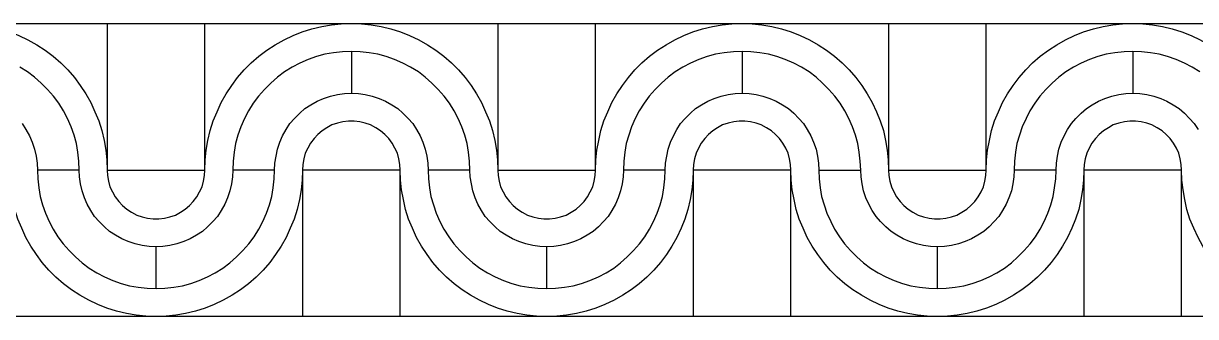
# Model space of a CAD drawing. Extents: x 190.8 to 267.1, y 124 to 174.8.
# Drawn here: x 225.22 to 226.06, y 161.376 to 161.586 of the extents above; entities that cross this region are included whole.
import ezdxf

# ---------------------------------------------------------------- set-up
doc = ezdxf.new("R2010")
doc.units = 0
doc.header["$MEASUREMENT"] = 0

msp = doc.modelspace()

# ---------------------------------------------------------------- linework, layer by layer
msp.add_line((224.54463, 161.58555), (226.67133, 161.58555))
for points in [[(225.17463, 161.58555), (225.18188, 161.5853), (225.18888, 161.58455), (225.19588, 161.5833), (225.20288, 161.5818), (225.20988, 161.57955), (225.21638, 161.5768), (225.22288, 161.5738), (225.22913, 161.5703), (225.23513, 161.5663), (225.24088, 161.56205), (225.24638, 161.5573), (225.25138, 161.5523), (225.25613, 161.5468), (225.26038, 161.54105), (225.26438, 161.53505), (225.26788, 161.5288), (225.27088, 161.5223), (225.27363, 161.5158), (225.27588, 161.5088), (225.27738, 161.5018), (225.27863, 161.4948), (225.27938, 161.4878), (225.27963, 161.48055)], [(225.27963, 161.58555), (225.27963, 161.48055), (225.34963, 161.48055), (225.34963, 161.58555)], [(225.34963, 161.48055), (225.34988, 161.4878), (225.35063, 161.4948), (225.35188, 161.5018), (225.35338, 161.5088), (225.35563, 161.5158), (225.35838, 161.5223), (225.36138, 161.5288), (225.36488, 161.53505), (225.36888, 161.54105), (225.37313, 161.5468), (225.37788, 161.5523), (225.38288, 161.5573), (225.38838, 161.56205), (225.39413, 161.5663), (225.40013, 161.5703), (225.40638, 161.5738), (225.41288, 161.5768), (225.41938, 161.57955), (225.42638, 161.5818), (225.43338, 161.5833), (225.44038, 161.58455), (225.44738, 161.5853), (225.45463, 161.58555)], [(225.45463, 161.58555), (225.46188, 161.5853), (225.46888, 161.58455), (225.47588, 161.5833), (225.48288, 161.5818), (225.48988, 161.57955), (225.49638, 161.5768), (225.50288, 161.5738), (225.50913, 161.5703), (225.51513, 161.5663), (225.52088, 161.56205), (225.52638, 161.5573), (225.53138, 161.5523), (225.53613, 161.5468), (225.54038, 161.54105), (225.54438, 161.53505), (225.54788, 161.5288), (225.55088, 161.5223), (225.55363, 161.5158), (225.55588, 161.5088), (225.55738, 161.5018), (225.55863, 161.4948), (225.55938, 161.4878), (225.55963, 161.48055)], [(225.55963, 161.58555), (225.55963, 161.48055), (225.62963, 161.48055), (225.62963, 161.58555)], [(225.62963, 161.48055), (225.62988, 161.4878), (225.63063, 161.4948), (225.63188, 161.5018), (225.63338, 161.5088), (225.63563, 161.5158), (225.63838, 161.5223), (225.64138, 161.5288), (225.64488, 161.53505), (225.64888, 161.54105), (225.65313, 161.5468), (225.65788, 161.5523), (225.66288, 161.5573), (225.66838, 161.56205), (225.67413, 161.5663), (225.68013, 161.5703), (225.68638, 161.5738), (225.69288, 161.5768), (225.69938, 161.57955), (225.70638, 161.5818), (225.71338, 161.5833), (225.72038, 161.58455), (225.72738, 161.5853), (225.73463, 161.58555)], [(225.73463, 161.58555), (225.74188, 161.5853), (225.74888, 161.58455), (225.75588, 161.5833), (225.76288, 161.5818), (225.76988, 161.57955), (225.77638, 161.5768), (225.78288, 161.5738), (225.78913, 161.5703), (225.79513, 161.5663), (225.80088, 161.56205), (225.80638, 161.5573), (225.81138, 161.5523), (225.81613, 161.5468), (225.82038, 161.54105), (225.82438, 161.53505), (225.82788, 161.5288), (225.83088, 161.5223), (225.83363, 161.5158), (225.83588, 161.5088), (225.83738, 161.5018), (225.83863, 161.4948), (225.83938, 161.4878), (225.83963, 161.48055)], [(225.83963, 161.58555), (225.83963, 161.48055), (225.90963, 161.48055), (225.90963, 161.58555)], [(225.90963, 161.48055), (225.90988, 161.4878), (225.91063, 161.4948), (225.91188, 161.5018), (225.91338, 161.5088), (225.91563, 161.5158), (225.91838, 161.5223), (225.92138, 161.5288), (225.92488, 161.53505), (225.92888, 161.54105), (225.93313, 161.5468), (225.93788, 161.5523), (225.94288, 161.5573), (225.94838, 161.56205), (225.95413, 161.5663), (225.96013, 161.5703), (225.96638, 161.5738), (225.97288, 161.5768), (225.97938, 161.57955), (225.98638, 161.5818), (225.99338, 161.5833), (226.00038, 161.58455), (226.00738, 161.5853), (226.01463, 161.58555)], [(226.01463, 161.58555), (226.02188, 161.5853), (226.02888, 161.58455), (226.03588, 161.5833), (226.04288, 161.5818), (226.04988, 161.57955), (226.05638, 161.5768), (226.06288, 161.5738), (226.06913, 161.5703), (226.07513, 161.5663), (226.08088, 161.56205), (226.08638, 161.5573), (226.09138, 161.5523), (226.09613, 161.5468), (226.10038, 161.54105), (226.10438, 161.53505), (226.10788, 161.5288), (226.11088, 161.5223), (226.11363, 161.5158), (226.11588, 161.5088), (226.11738, 161.5018), (226.11863, 161.4948), (226.11938, 161.4878), (226.11963, 161.48055)], [(225.45463, 161.56555), (225.44838, 161.5653), (225.44188, 161.56455), (225.43563, 161.56355), (225.42963, 161.5618), (225.42363, 161.5598), (225.41763, 161.55705), (225.41213, 161.5543), (225.40663, 161.5508), (225.40163, 161.54705), (225.39688, 161.5428), (225.39238, 161.5383), (225.38813, 161.53355), (225.38438, 161.52855), (225.38088, 161.52305), (225.37813, 161.51755), (225.37538, 161.51155), (225.37338, 161.50555), (225.37163, 161.49955), (225.37063, 161.4933), (225.36988, 161.4868), (225.36963, 161.48055)], [(225.53963, 161.48055), (225.53938, 161.4868), (225.53863, 161.4933), (225.53763, 161.49955), (225.53588, 161.50555), (225.53388, 161.51155), (225.53113, 161.51755), (225.52838, 161.52305), (225.52488, 161.52855), (225.52113, 161.53355), (225.51688, 161.5383), (225.51238, 161.5428), (225.50763, 161.54705), (225.50263, 161.5508), (225.49713, 161.5543), (225.49163, 161.55705), (225.48563, 161.5598), (225.47963, 161.5618), (225.47363, 161.56355), (225.46738, 161.56455), (225.46088, 161.5653), (225.45463, 161.56555), (225.45463, 161.53555), (225.45963, 161.5353), (225.46463, 161.53455), (225.46963, 161.53355), (225.47463, 161.5318), (225.47913, 161.5298), (225.48363, 161.5273), (225.48788, 161.52455), (225.49163, 161.5213), (225.49538, 161.51755), (225.49863, 161.5138), (225.50138, 161.50955), (225.50388, 161.50505), (225.50588, 161.50055), (225.50763, 161.49555), (225.50863, 161.49055), (225.50938, 161.48555), (225.50963, 161.48055)], [(225.73463, 161.56555), (225.72838, 161.5653), (225.72188, 161.56455), (225.71563, 161.56355), (225.70963, 161.5618), (225.70363, 161.5598), (225.69763, 161.55705), (225.69213, 161.5543), (225.68663, 161.5508), (225.68163, 161.54705), (225.67688, 161.5428), (225.67238, 161.5383), (225.66813, 161.53355), (225.66438, 161.52855), (225.66088, 161.52305), (225.65813, 161.51755), (225.65538, 161.51155), (225.65338, 161.50555), (225.65163, 161.49955), (225.65063, 161.4933), (225.64988, 161.4868), (225.64963, 161.48055)], [(226.01463, 161.56555), (226.00838, 161.5653), (226.00188, 161.56455), (225.99563, 161.56355), (225.98963, 161.5618), (225.98363, 161.5598), (225.97763, 161.55705), (225.97213, 161.5543), (225.96663, 161.5508), (225.96163, 161.54705), (225.95688, 161.5428), (225.95238, 161.5383), (225.94813, 161.53355), (225.94438, 161.52855), (225.94088, 161.52305), (225.93813, 161.51755), (225.93538, 161.51155), (225.93338, 161.50555), (225.93163, 161.49955), (225.93063, 161.4933), (225.92988, 161.4868), (225.92963, 161.48055)], [(226.06263, 161.5508), (226.05713, 161.5543), (226.05163, 161.55705), (226.04563, 161.5598), (226.03963, 161.5618), (226.03363, 161.56355), (226.02738, 161.56455), (226.02088, 161.5653), (226.01463, 161.56555), (226.01463, 161.53555), (226.01963, 161.5353), (226.02463, 161.53455), (226.02963, 161.53355), (226.03463, 161.5318), (226.03913, 161.5298), (226.04363, 161.5273), (226.04788, 161.52455), (226.05163, 161.5213), (226.05538, 161.51755), (226.05863, 161.5138), (226.06138, 161.50955)], [(225.25963, 161.48055), (225.25938, 161.4868), (225.25863, 161.4933), (225.25763, 161.49955), (225.25588, 161.50555), (225.25388, 161.51155), (225.25113, 161.51755), (225.24838, 161.52305), (225.24488, 161.52855), (225.24113, 161.53355), (225.23688, 161.5383), (225.23238, 161.5428), (225.22763, 161.54705), (225.22263, 161.5508), (225.21713, 161.5543)], [(225.39963, 161.48055), (225.39988, 161.48555), (225.40063, 161.49055), (225.40163, 161.49555), (225.40338, 161.50055), (225.40538, 161.50505), (225.40788, 161.50955), (225.41063, 161.5138), (225.41388, 161.51755), (225.41763, 161.5213), (225.42138, 161.52455), (225.42563, 161.5273), (225.43013, 161.5298), (225.43463, 161.5318), (225.43963, 161.53355), (225.44463, 161.53455), (225.44963, 161.5353), (225.45463, 161.53555)], [(225.67963, 161.48055), (225.67988, 161.48555), (225.68063, 161.49055), (225.68163, 161.49555), (225.68338, 161.50055), (225.68538, 161.50505), (225.68788, 161.50955), (225.69063, 161.5138), (225.69388, 161.51755), (225.69763, 161.5213), (225.70138, 161.52455), (225.70563, 161.5273), (225.71013, 161.5298), (225.71463, 161.5318), (225.71963, 161.53355), (225.72463, 161.53455), (225.72963, 161.5353), (225.73463, 161.53555)], [(225.95963, 161.48055), (225.95988, 161.48555), (225.96063, 161.49055), (225.96163, 161.49555), (225.96338, 161.50055), (225.96538, 161.50505), (225.96788, 161.50955), (225.97063, 161.5138), (225.97388, 161.51755), (225.97763, 161.5213), (225.98138, 161.52455), (225.98563, 161.5273), (225.99013, 161.5298), (225.99463, 161.5318), (225.99963, 161.53355), (226.00463, 161.53455), (226.00963, 161.5353), (226.01463, 161.53555)], [(225.48963, 161.48055), (225.48938, 161.48455), (225.48863, 161.48855), (225.48763, 161.49255), (225.48588, 161.4963), (225.48388, 161.4998), (225.48138, 161.50305), (225.47863, 161.50605), (225.47563, 161.50855), (225.47213, 161.5108), (225.46838, 161.5128), (225.46463, 161.51405), (225.46063, 161.51505), (225.45663, 161.51555), (225.45263, 161.51555), (225.44863, 161.51505), (225.44463, 161.51405), (225.44063, 161.5128), (225.43713, 161.5108), (225.43363, 161.50855), (225.43063, 161.50605), (225.42788, 161.50305), (225.42538, 161.4998), (225.42338, 161.4963), (225.42163, 161.49255), (225.42063, 161.48855), (225.41988, 161.48455), (225.41963, 161.48055)], [(225.76963, 161.48055), (225.76938, 161.48455), (225.76863, 161.48855), (225.76763, 161.49255), (225.76588, 161.4963), (225.76388, 161.4998), (225.76138, 161.50305), (225.75863, 161.50605), (225.75563, 161.50855), (225.75213, 161.5108), (225.74838, 161.5128), (225.74463, 161.51405), (225.74063, 161.51505), (225.73663, 161.51555), (225.73263, 161.51555), (225.72863, 161.51505), (225.72463, 161.51405), (225.72063, 161.5128), (225.71713, 161.5108), (225.71363, 161.50855), (225.71063, 161.50605), (225.70788, 161.50305), (225.70538, 161.4998), (225.70338, 161.4963), (225.70163, 161.49255), (225.70063, 161.48855), (225.69988, 161.48455), (225.69963, 161.48055)], [(226.04963, 161.48055), (226.04938, 161.48455), (226.04863, 161.48855), (226.04763, 161.49255), (226.04588, 161.4963), (226.04388, 161.4998), (226.04138, 161.50305), (226.03863, 161.50605), (226.03563, 161.50855), (226.03213, 161.5108), (226.02838, 161.5128), (226.02463, 161.51405), (226.02063, 161.51505), (226.01663, 161.51555), (226.01263, 161.51555), (226.00863, 161.51505), (226.00463, 161.51405), (226.00063, 161.5128), (225.99713, 161.5108), (225.99363, 161.50855), (225.99063, 161.50605), (225.98788, 161.50305), (225.98538, 161.4998), (225.98338, 161.4963), (225.98163, 161.49255), (225.98063, 161.48855), (225.97988, 161.48455), (225.97963, 161.48055)], [(225.21863, 161.5138), (225.22138, 161.50955), (225.22388, 161.50505), (225.22588, 161.50055), (225.22763, 161.49555), (225.22863, 161.49055), (225.22938, 161.48555), (225.22963, 161.48055)], [(225.31463, 161.37555), (225.30738, 161.3758), (225.30038, 161.37655), (225.29338, 161.3778), (225.28638, 161.3793), (225.27938, 161.38155), (225.27288, 161.3843), (225.26638, 161.3873), (225.26013, 161.3908), (225.25413, 161.3948), (225.24838, 161.39905), (225.24288, 161.4038), (225.23788, 161.4088), (225.23313, 161.4143), (225.22888, 161.42005), (225.22488, 161.42605), (225.22138, 161.4323), (225.21838, 161.4388), (225.21563, 161.4453), (225.21338, 161.4523), (225.21188, 161.4593), (225.21063, 161.4663), (225.20988, 161.4733), (225.20963, 161.48055)], [(225.27963, 161.48055), (225.27988, 161.47655), (225.28063, 161.47255), (225.28163, 161.46855), (225.28338, 161.4648), (225.28538, 161.4613), (225.28788, 161.45805), (225.29063, 161.45505), (225.29363, 161.45255), (225.29713, 161.4503), (225.30088, 161.4483), (225.30463, 161.44705), (225.30863, 161.44605), (225.31263, 161.44555), (225.31663, 161.44555), (225.32063, 161.44605), (225.32463, 161.44705), (225.32863, 161.4483), (225.33213, 161.4503), (225.33563, 161.45255), (225.33863, 161.45505), (225.34138, 161.45805), (225.34388, 161.4613), (225.34588, 161.4648), (225.34763, 161.46855), (225.34863, 161.47255), (225.34938, 161.47655), (225.34963, 161.48055)], [(225.31463, 161.39555), (225.32088, 161.3958), (225.32738, 161.39655), (225.33363, 161.39755), (225.33963, 161.3993), (225.34563, 161.4013), (225.35163, 161.40405), (225.35713, 161.4068), (225.36263, 161.4103), (225.36763, 161.41405), (225.37238, 161.4183), (225.37688, 161.4228), (225.38113, 161.42755), (225.38488, 161.43255), (225.38838, 161.43805), (225.39113, 161.44355), (225.39388, 161.44955), (225.39588, 161.45555), (225.39763, 161.46155), (225.39863, 161.4678), (225.39938, 161.4743), (225.39963, 161.48055), (225.36963, 161.48055), (225.36938, 161.47555), (225.36863, 161.47055), (225.36763, 161.46555), (225.36588, 161.46055), (225.36388, 161.45605), (225.36138, 161.45155), (225.35863, 161.4473), (225.35538, 161.44355), (225.35163, 161.4398), (225.34788, 161.43655), (225.34363, 161.4338), (225.33913, 161.4313), (225.33463, 161.4293), (225.32963, 161.42755), (225.32463, 161.42655), (225.31963, 161.4258), (225.31463, 161.42555)], [(225.41963, 161.48055), (225.41938, 161.4733), (225.41863, 161.4663), (225.41738, 161.4593), (225.41588, 161.4523), (225.41363, 161.4453), (225.41088, 161.4388), (225.40788, 161.4323), (225.40438, 161.42605), (225.40038, 161.42005), (225.39613, 161.4143), (225.39138, 161.4088), (225.38638, 161.4038), (225.38088, 161.39905), (225.37513, 161.3948), (225.36913, 161.3908), (225.36288, 161.3873), (225.35638, 161.3843), (225.34988, 161.38155), (225.34288, 161.3793), (225.33588, 161.3778), (225.32888, 161.37655), (225.32188, 161.3758), (225.31463, 161.37555)], [(225.48963, 161.37555), (225.48963, 161.48055), (225.41963, 161.48055), (225.41963, 161.37555)], [(225.59463, 161.37555), (225.58738, 161.3758), (225.58038, 161.37655), (225.57338, 161.3778), (225.56638, 161.3793), (225.55938, 161.38155), (225.55288, 161.3843), (225.54638, 161.3873), (225.54013, 161.3908), (225.53413, 161.3948), (225.52838, 161.39905), (225.52288, 161.4038), (225.51788, 161.4088), (225.51313, 161.4143), (225.50888, 161.42005), (225.50488, 161.42605), (225.50138, 161.4323), (225.49838, 161.4388), (225.49563, 161.4453), (225.49338, 161.4523), (225.49188, 161.4593), (225.49063, 161.4663), (225.48988, 161.4733), (225.48963, 161.48055)], [(225.55963, 161.48055), (225.55988, 161.47655), (225.56063, 161.47255), (225.56163, 161.46855), (225.56338, 161.4648), (225.56538, 161.4613), (225.56788, 161.45805), (225.57063, 161.45505), (225.57363, 161.45255), (225.57713, 161.4503), (225.58088, 161.4483), (225.58463, 161.44705), (225.58863, 161.44605), (225.59263, 161.44555), (225.59663, 161.44555), (225.60063, 161.44605), (225.60463, 161.44705), (225.60863, 161.4483), (225.61213, 161.4503), (225.61563, 161.45255), (225.61863, 161.45505), (225.62138, 161.45805), (225.62388, 161.4613), (225.62588, 161.4648), (225.62763, 161.46855), (225.62863, 161.47255), (225.62938, 161.47655), (225.62963, 161.48055)], [(225.59463, 161.39555), (225.60088, 161.3958), (225.60738, 161.39655), (225.61363, 161.39755), (225.61963, 161.3993), (225.62563, 161.4013), (225.63163, 161.40405), (225.63713, 161.4068), (225.64263, 161.4103), (225.64763, 161.41405), (225.65238, 161.4183), (225.65688, 161.4228), (225.66113, 161.42755), (225.66488, 161.43255), (225.66838, 161.43805), (225.67113, 161.44355), (225.67388, 161.44955), (225.67588, 161.45555), (225.67763, 161.46155), (225.67863, 161.4678), (225.67938, 161.4743), (225.67963, 161.48055), (225.64963, 161.48055), (225.64938, 161.47555), (225.64863, 161.47055), (225.64763, 161.46555), (225.64588, 161.46055), (225.64388, 161.45605), (225.64138, 161.45155), (225.63863, 161.4473), (225.63538, 161.44355), (225.63163, 161.4398), (225.62788, 161.43655), (225.62363, 161.4338), (225.61913, 161.4313), (225.61463, 161.4293), (225.60963, 161.42755), (225.60463, 161.42655), (225.59963, 161.4258), (225.59463, 161.42555)], [(225.69963, 161.48055), (225.69938, 161.4733), (225.69863, 161.4663), (225.69738, 161.4593), (225.69588, 161.4523), (225.69363, 161.4453), (225.69088, 161.4388), (225.68788, 161.4323), (225.68438, 161.42605), (225.68038, 161.42005), (225.67613, 161.4143), (225.67138, 161.4088), (225.66638, 161.4038), (225.66088, 161.39905), (225.65513, 161.3948), (225.64913, 161.3908), (225.64288, 161.3873), (225.63638, 161.3843), (225.62988, 161.38155), (225.62288, 161.3793), (225.61588, 161.3778), (225.60888, 161.37655), (225.60188, 161.3758), (225.59463, 161.37555)], [(225.76963, 161.37555), (225.76963, 161.48055), (225.69963, 161.48055), (225.69963, 161.37555)], [(225.87463, 161.37555), (225.86738, 161.3758), (225.86038, 161.37655), (225.85338, 161.3778), (225.84638, 161.3793), (225.83938, 161.38155), (225.83288, 161.3843), (225.82638, 161.3873), (225.82013, 161.3908), (225.81413, 161.3948), (225.80838, 161.39905), (225.80288, 161.4038), (225.79788, 161.4088), (225.79313, 161.4143), (225.78888, 161.42005), (225.78488, 161.42605), (225.78138, 161.4323), (225.77838, 161.4388), (225.77563, 161.4453), (225.77338, 161.4523), (225.77188, 161.4593), (225.77063, 161.4663), (225.76988, 161.4733), (225.76963, 161.48055)], [(225.78963, 161.48055), (225.78988, 161.4743), (225.79063, 161.4678), (225.79163, 161.46155), (225.79338, 161.45555), (225.79538, 161.44955), (225.79813, 161.44355), (225.80088, 161.43805), (225.80438, 161.43255), (225.80813, 161.42755), (225.81238, 161.4228), (225.81688, 161.4183), (225.82163, 161.41405), (225.82663, 161.4103), (225.83213, 161.4068), (225.83763, 161.40405), (225.84363, 161.4013), (225.84963, 161.3993), (225.85563, 161.39755), (225.86188, 161.39655), (225.86838, 161.3958), (225.87463, 161.39555), (225.87463, 161.42555), (225.86963, 161.4258), (225.86463, 161.42655), (225.85963, 161.42755), (225.85463, 161.4293), (225.85013, 161.4313), (225.84563, 161.4338), (225.84138, 161.43655), (225.83763, 161.4398), (225.83388, 161.44355), (225.83063, 161.4473), (225.82788, 161.45155), (225.82538, 161.45605), (225.82338, 161.46055), (225.82163, 161.46555), (225.82063, 161.47055), (225.81988, 161.47555), (225.81963, 161.48055)], [(225.83963, 161.48055), (225.83988, 161.47655), (225.84063, 161.47255), (225.84163, 161.46855), (225.84338, 161.4648), (225.84538, 161.4613), (225.84788, 161.45805), (225.85063, 161.45505), (225.85363, 161.45255), (225.85713, 161.4503), (225.86088, 161.4483), (225.86463, 161.44705), (225.86863, 161.44605), (225.87263, 161.44555), (225.87663, 161.44555), (225.88063, 161.44605), (225.88463, 161.44705), (225.88863, 161.4483), (225.89213, 161.4503), (225.89563, 161.45255), (225.89863, 161.45505), (225.90138, 161.45805), (225.90388, 161.4613), (225.90588, 161.4648), (225.90763, 161.46855), (225.90863, 161.47255), (225.90938, 161.47655), (225.90963, 161.48055)], [(225.87463, 161.39555), (225.88088, 161.3958), (225.88738, 161.39655), (225.89363, 161.39755), (225.89963, 161.3993), (225.90563, 161.4013), (225.91163, 161.40405), (225.91713, 161.4068), (225.92263, 161.4103), (225.92763, 161.41405), (225.93238, 161.4183), (225.93688, 161.4228), (225.94113, 161.42755), (225.94488, 161.43255), (225.94838, 161.43805), (225.95113, 161.44355), (225.95388, 161.44955), (225.95588, 161.45555), (225.95763, 161.46155), (225.95863, 161.4678), (225.95938, 161.4743), (225.95963, 161.48055), (225.92963, 161.48055), (225.92938, 161.47555), (225.92863, 161.47055), (225.92763, 161.46555), (225.92588, 161.46055), (225.92388, 161.45605), (225.92138, 161.45155), (225.91863, 161.4473), (225.91538, 161.44355), (225.91163, 161.4398), (225.90788, 161.43655), (225.90363, 161.4338), (225.89913, 161.4313), (225.89463, 161.4293), (225.88963, 161.42755), (225.88463, 161.42655), (225.87963, 161.4258), (225.87463, 161.42555)], [(225.97963, 161.48055), (225.97938, 161.4733), (225.97863, 161.4663), (225.97738, 161.4593), (225.97588, 161.4523), (225.97363, 161.4453), (225.97088, 161.4388), (225.96788, 161.4323), (225.96438, 161.42605), (225.96038, 161.42005), (225.95613, 161.4143), (225.95138, 161.4088), (225.94638, 161.4038), (225.94088, 161.39905), (225.93513, 161.3948), (225.92913, 161.3908), (225.92288, 161.3873), (225.91638, 161.3843), (225.90988, 161.38155), (225.90288, 161.3793), (225.89588, 161.3778), (225.88888, 161.37655), (225.88188, 161.3758), (225.87463, 161.37555)], [(226.04963, 161.37555), (226.04963, 161.48055), (225.97963, 161.48055), (225.97963, 161.37555)], [(226.15463, 161.37555), (226.14738, 161.3758), (226.14038, 161.37655), (226.13338, 161.3778), (226.12638, 161.3793), (226.11938, 161.38155), (226.11288, 161.3843), (226.10638, 161.3873), (226.10013, 161.3908), (226.09413, 161.3948), (226.08838, 161.39905), (226.08288, 161.4038), (226.07788, 161.4088), (226.07313, 161.4143), (226.06888, 161.42005), (226.06488, 161.42605), (226.06138, 161.4323), (226.05838, 161.4388), (226.05563, 161.4453), (226.05338, 161.4523), (226.05188, 161.4593), (226.05063, 161.4663), (226.04988, 161.4733), (226.04963, 161.48055)], [(226.64463, 161.37555), (224.54463, 161.37555)]]:
    msp.add_lwpolyline(points)
for points in [[(225.81963, 161.48055), (225.81938, 161.4868), (225.81863, 161.4933), (225.81763, 161.49955), (225.81588, 161.50555), (225.81388, 161.51155), (225.81113, 161.51755), (225.80838, 161.52305), (225.80488, 161.52855), (225.80113, 161.53355), (225.79688, 161.5383), (225.79238, 161.5428), (225.78763, 161.54705), (225.78263, 161.5508), (225.77713, 161.5543), (225.77163, 161.55705), (225.76563, 161.5598), (225.75963, 161.5618), (225.75363, 161.56355), (225.74738, 161.56455), (225.74088, 161.5653), (225.73463, 161.56555), (225.73463, 161.53555), (225.73963, 161.5353), (225.74463, 161.53455), (225.74963, 161.53355), (225.75463, 161.5318), (225.75913, 161.5298), (225.76363, 161.5273), (225.76788, 161.52455), (225.77163, 161.5213), (225.77538, 161.51755), (225.77863, 161.5138), (225.78138, 161.50955), (225.78388, 161.50505), (225.78588, 161.50055), (225.78763, 161.49555), (225.78863, 161.49055), (225.78938, 161.48555), (225.78963, 161.48055)], [(225.22963, 161.48055), (225.22988, 161.4743), (225.23063, 161.4678), (225.23163, 161.46155), (225.23338, 161.45555), (225.23538, 161.44955), (225.23813, 161.44355), (225.24088, 161.43805), (225.24438, 161.43255), (225.24813, 161.42755), (225.25238, 161.4228), (225.25688, 161.4183), (225.26163, 161.41405), (225.26663, 161.4103), (225.27213, 161.4068), (225.27763, 161.40405), (225.28363, 161.4013), (225.28963, 161.3993), (225.29563, 161.39755), (225.30188, 161.39655), (225.30838, 161.3958), (225.31463, 161.39555), (225.31463, 161.42555), (225.30963, 161.4258), (225.30463, 161.42655), (225.29963, 161.42755), (225.29463, 161.4293), (225.29013, 161.4313), (225.28563, 161.4338), (225.28138, 161.43655), (225.27763, 161.4398), (225.27388, 161.44355), (225.27063, 161.4473), (225.26788, 161.45155), (225.26538, 161.45605), (225.26338, 161.46055), (225.26163, 161.46555), (225.26063, 161.47055), (225.25988, 161.47555), (225.25963, 161.48055)], [(225.50963, 161.48055), (225.50988, 161.4743), (225.51063, 161.4678), (225.51163, 161.46155), (225.51338, 161.45555), (225.51538, 161.44955), (225.51813, 161.44355), (225.52088, 161.43805), (225.52438, 161.43255), (225.52813, 161.42755), (225.53238, 161.4228), (225.53688, 161.4183), (225.54163, 161.41405), (225.54663, 161.4103), (225.55213, 161.4068), (225.55763, 161.40405), (225.56363, 161.4013), (225.56963, 161.3993), (225.57563, 161.39755), (225.58188, 161.39655), (225.58838, 161.3958), (225.59463, 161.39555), (225.59463, 161.42555), (225.58963, 161.4258), (225.58463, 161.42655), (225.57963, 161.42755), (225.57463, 161.4293), (225.57013, 161.4313), (225.56563, 161.4338), (225.56138, 161.43655), (225.55763, 161.4398), (225.55388, 161.44355), (225.55063, 161.4473), (225.54788, 161.45155), (225.54538, 161.45605), (225.54338, 161.46055), (225.54163, 161.46555), (225.54063, 161.47055), (225.53988, 161.47555), (225.53963, 161.48055)]]:
    msp.add_lwpolyline(points, close=True)

doc.saveas('drawing.dxf')
